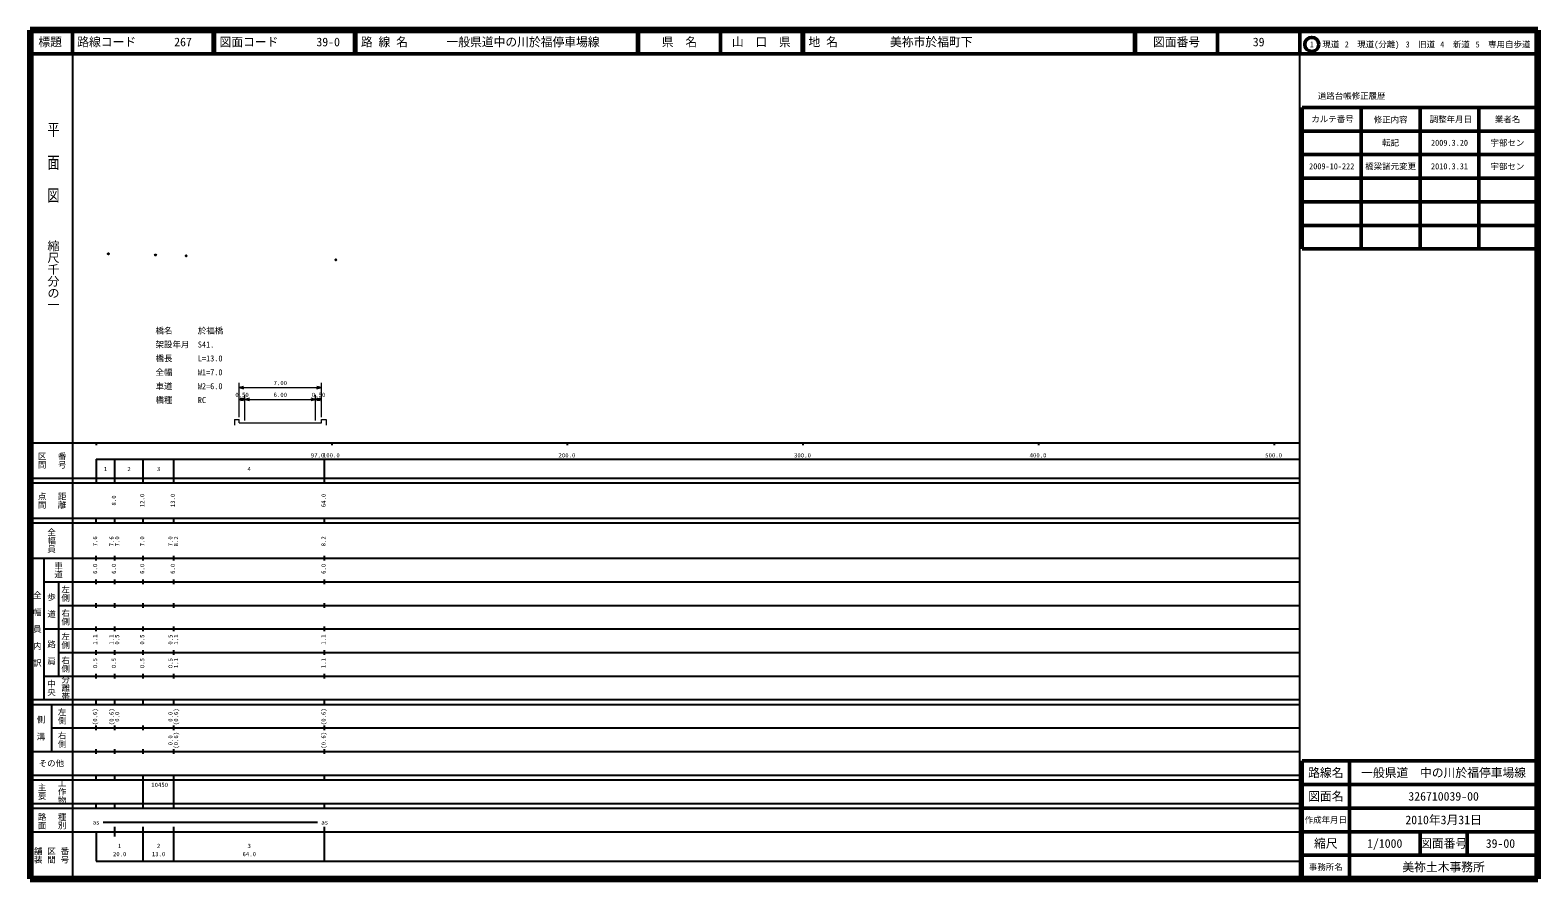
# Model space of a CAD drawing. Units: millimetres on the paper, with parts at other scales. Extents: x 40 to 680, y 20 to 380.
import ezdxf
from ezdxf.enums import TextEntityAlignment as Align

# ---------------------------------------------------------------- set-up
doc = ezdxf.new("R2010")
doc.units = ezdxf.units.MM
doc.header["$PDMODE"] = 32
doc.header["$PDSIZE"] = 0.5
doc.layers.add('S-OTRS', color=6, linetype='Continuous')
doc.layers.add('S-TTL-TXT', color=7, linetype='Continuous')
for name, color, linetype, lineweight in [('S-STR-HTXT', 7, 'Continuous', 13), ('S-TTL', 2, 'Continuous', 140), ('S-TTL-BAND', 7, 'Continuous', 25), ('S-TTL-FRAM', 2, 'Continuous', 50), ('S-TTL-LINE', 7, 'Continuous', 50)]:
    doc.layers.add(name, color=color, linetype=linetype, lineweight=lineweight)
doc.styles.add('@ＭＳ ゴシック', font='')
doc.styles.add('ＭＳ ゴシック', font='')
doc.styles.get('@ＭＳ ゴシック').set_extended_font_data('@MS Gothic')
doc.styles.get('ＭＳ ゴシック').set_extended_font_data('MS Gothic')

msp = doc.modelspace()

# ---------------------------------------------------------------- linework, layer by layer
at = {"layer": 'S-OTRS'}
for p in [(73.214, 285.128), (93.207, 284.597), (106.202, 284.252), (169.788, 282.562)]:
    msp.add_point(p, dxfattribs=at)
at = {"layer": 'S-STR-HTXT'}
for p, q in [((128.682, 215.874), (128.682, 230.374)), ((130.614, 228.892), (128.682, 228.374)), ((128.682, 228.374), (163.682, 228.374)), ((128.682, 228.374), (130.614, 227.857)), ((131.182, 214.374), (131.182, 225.374)), ((161.182, 214.374), (161.182, 225.374)), ((163.682, 228.374), (161.75, 228.892)), ((161.75, 227.857), (163.682, 228.374)), ((163.682, 215.874), (163.682, 230.374)), ((130.614, 223.892), (128.682, 223.374)), ((128.682, 223.374), (131.182, 223.374)), ((128.682, 223.374), (130.614, 222.857)), ((131.182, 223.374), (129.25, 223.892)), ((129.25, 222.857), (131.182, 223.374)), ((133.114, 223.892), (131.182, 223.374)), ((131.182, 223.374), (161.182, 223.374)), ((131.182, 223.374), (133.114, 222.857)), ((161.182, 223.374), (159.25, 223.892)), ((159.25, 222.857), (161.182, 223.374)), ((163.114, 223.892), (161.182, 223.374)), ((161.182, 223.374), (163.682, 223.374)), ((161.182, 223.374), (163.114, 222.857)), ((163.682, 223.374), (161.75, 223.892)), ((161.75, 222.857), (163.682, 223.374)), ((126.682, 214.874), (128.682, 214.874)), ((126.682, 214.874), (126.682, 212.374)), ((128.682, 213.374), (128.682, 214.874)), ((128.682, 213.374), (131.182, 213.374)), ((131.182, 213.374), (161.182, 213.374)), ((161.182, 213.374), (163.682, 213.374)), ((163.682, 213.374), (163.682, 214.874)), ((163.682, 214.874), (165.682, 214.874)), ((165.682, 214.874), (165.682, 212.374))]:
    msp.add_line(p, q, dxfattribs=at)
at = {"layer": 'S-TTL'}
for p, q in [((40, 380), (40, 20)), ((680, 380), (40, 380)), ((680, 20), (680, 380)), ((40, 20), (680, 20))]:
    msp.add_line(p, q, dxfattribs=at)
at = {"layer": 'S-TTL-BAND'}
for p, q in [((58, 370), (58, 20)), ((579, 20), (579, 370)), ((40, 205), (579, 205)), ((68, 205), (68, 204)), ((168, 205), (168, 204)), ((268, 205), (268, 204)), ((368, 205), (368, 204)), ((468, 205), (468, 204)), ((568, 205), (568, 204)), ((68, 198), (579, 198)), ((68, 198), (68, 188)), ((76, 188), (76, 198)), ((88, 188), (88, 198)), ((101, 188), (101, 198)), ((165, 188), (165, 198)), ((40, 190), (579, 190)), ((40, 188), (579, 188)), ((40, 173), (579, 173)), ((68, 171), (68, 173)), ((76, 171), (76, 173)), ((88, 171), (88, 173)), ((101, 171), (101, 173)), ((165, 171), (165, 173)), ((40, 171), (579, 171)), ((40, 156), (579, 156)), ((46, 96), (46, 156)), ((68, 155), (68, 157)), ((76, 155), (76, 157)), ((88, 155), (88, 157)), ((101, 155), (101, 157)), ((165, 155), (165, 157)), ((46, 146), (579, 146)), ((52, 146), (52, 106)), ((68, 145), (68, 147)), ((76, 145), (76, 147)), ((88, 145), (88, 147)), ((101, 145), (101, 147)), ((165, 145), (165, 147)), ((52, 136), (579, 136)), ((68, 135), (68, 137)), ((76, 135), (76, 137)), ((88, 135), (88, 137)), ((101, 135), (101, 137)), ((165, 135), (165, 137)), ((46, 126), (579, 126)), ((68, 125), (68, 127)), ((76, 125), (76, 127)), ((88, 125), (88, 127)), ((101, 125), (101, 127)), ((165, 125), (165, 127)), ((52, 116), (579, 116)), ((68, 115), (68, 117)), ((76, 115), (76, 117)), ((88, 115), (88, 117)), ((101, 115), (101, 117)), ((165, 115), (165, 117)), ((46, 106), (579, 106)), ((68, 105), (68, 107)), ((76, 105), (76, 107)), ((88, 105), (88, 107)), ((101, 105), (101, 107)), ((165, 105), (165, 107)), ((40, 96), (579, 96)), ((68, 94), (68, 96)), ((76, 94), (76, 96)), ((88, 94), (88, 96)), ((101, 94), (101, 96)), ((165, 94), (165, 96)), ((40, 94), (579, 94)), ((49, 94), (49, 74)), ((49, 84), (579, 84)), ((68, 83), (68, 85)), ((76, 83), (76, 85)), ((88, 83), (88, 85)), ((101, 83), (101, 85)), ((165, 83), (165, 85)), ((40, 74), (579, 74)), ((68, 73), (68, 75)), ((76, 73), (76, 75)), ((88, 73), (88, 75)), ((101, 73), (101, 75)), ((165, 73), (165, 75)), ((40, 64), (579, 64)), ((68, 62), (68, 64)), ((76, 62), (76, 64)), ((88, 62), (88, 64)), ((101, 62), (101, 64)), ((165, 62), (165, 64)), ((40, 62), (579, 62)), ((88, 52), (88, 62)), ((101, 52), (101, 62)), ((40, 52), (579, 52)), ((68, 50), (68, 52)), ((76, 50), (76, 52)), ((88, 50), (88, 52)), ((101, 50), (101, 52)), ((165, 50), (165, 52)), ((40, 50), (579, 50)), ((40, 40), (579, 40)), ((68, 40), (68, 27.5)), ((71, 44), (162, 44)), ((76, 38), (76, 42)), ((88, 27.5), (88, 42)), ((101, 27.5), (101, 42)), ((165, 27.5), (165, 42)), ((68, 27.5), (579, 27.5))]:
    msp.add_line(p, q, dxfattribs=at)
at = {"layer": 'S-TTL-FRAM'}
for p, q in [((580, 347.197), (580, 287.197)), ((580, 347.197), (680, 347.197)), ((580, 287.197), (680, 287.197)), ((680, 70), (580, 70)), ((580, 70), (580, 20))]:
    msp.add_line(p, q, dxfattribs=at)
at = {"layer": 'S-TTL-LINE'}
for p, q in [((58, 380), (58, 370)), ((117.75, 380), (117.75, 370)), ((118.25, 380), (118.25, 370)), ((177.75, 380), (177.75, 370)), ((178.25, 380), (178.25, 370)), ((297.75, 380), (297.75, 370)), ((298.25, 380), (298.25, 370)), ((333, 380), (333, 370)), ((367.75, 380), (367.75, 370)), ((368.25, 380), (368.25, 370)), ((508.747, 380), (508.747, 370)), ((509.247, 380), (509.247, 370)), ((543.997, 380), (543.997, 370)), ((579, 380), (579, 370)), ((40, 370), (680, 370)), ((605, 347.197), (605, 287.197)), ((630, 347.197), (630, 287.197)), ((655, 347.197), (655, 287.197)), ((580, 337.197), (680, 337.197)), ((580, 327.197), (680, 327.197)), ((580, 317.197), (680, 317.197)), ((580, 307.197), (680, 307.197)), ((580, 297.197), (680, 297.197)), ((600, 70), (600, 20)), ((680, 60), (580, 60)), ((680, 50), (580, 50)), ((680, 40), (580, 40)), ((630, 40), (630, 30)), ((650, 40), (650, 30)), ((680, 30), (580, 30))]:
    msp.add_line(p, q, dxfattribs=at)
msp.add_circle((584.031, 373.958), 3, dxfattribs=at)

# ---------------------------------------------------------------- texts
at = {"layer": 'S-STR-HTXT', "style": 'ＭＳ ゴシック'}
for s, p in [('橋名\u3000\u3000\u3000於福橋', (93.213, 250.496)), ('架設年月\u3000S41.', (93.213, 244.605)), ('橋長\u3000\u3000\u3000L=13.0', (93.213, 238.714)), ('全幅\u3000\u3000\u3000W1=7.0', (93.213, 232.823)), ('車道\u3000\u3000\u3000W2=6.0', (93.213, 226.931)), ('橋種\u3000\u3000\u3000RC', (93.213, 221.04))]:
    msp.add_text(s, height=2.566, dxfattribs=at).set_placement(p, align=Align.BOTTOM_LEFT)
for s, p in [('7.00', (146.182, 228.874)), ('0.50', (129.932, 223.874)), ('6.00', (146.182, 223.874)), ('0.50', (162.432, 223.874))]:
    msp.add_text(s, height=1.833, dxfattribs=at).set_placement(p, align=Align.BOTTOM_CENTER)
at = {"layer": 'S-TTL-BAND', "style": '@ＭＳ ゴシック', "width": 1.4}
msp.add_text('平  面  図', height=3.666, rotation=270, dxfattribs=at).set_placement((49.777, 306.475), align=Align.MIDDLE_RIGHT)
at = {"layer": 'S-TTL-BAND', "style": '@ＭＳ ゴシック'}
msp.add_text('縮尺千分の一', height=3.666, rotation=270, dxfattribs=at).set_placement((49.777, 261.03), align=Align.MIDDLE_RIGHT)
for s, p in [('区間', (45, 197.5)), ('番号', (53.5, 197.5)), ('点間', (45, 180.5)), ('距離', (53.5, 180.5)), ('全幅員', (49, 163.5)), ('車道', (52, 151)), ('全\u3000幅\u3000員\u3000内\u3000訳', (43, 126)), ('歩\u3000道', (49, 136)), ('左側', (55, 141)), ('右側', (55, 131)), ('左側', (55, 121)), ('路\u3000肩', (49, 116)), ('右側', (55, 111)), ('中央', (49, 101)), ('分離帯', (55, 101)), ('左側', (53.5, 89)), ('側\u3000溝', (44.5, 84)), ('右側', (53.5, 79)), ('主要', (45, 57)), ('工作物', (53.5, 57)), ('路面', (45, 44.5)), ('種別', (53.5, 44.5)), ('舗装', (43.333, 30)), ('区間', (49, 30)), ('番号', (54.667, 30))]:
    msp.add_text(s, height=2.566, rotation=270, dxfattribs=at).set_placement(p, align=Align.MIDDLE_CENTER)
at = {"layer": 'S-TTL-BAND', "style": 'ＭＳ ゴシック'}
for s, p in [('97.0', (162, 198.195)), ('100.0', (167.844, 198.195)), ('200.0', (267.844, 198.195)), ('300.0', (367.844, 198.195)), ('400.0', (467.844, 198.195)), ('500.0', (567.844, 198.195)), ('1', (72, 192.405)), ('2', (82, 192.405)), ('3', (94.5, 192.405)), ('4', (133, 192.405)), ('as', (68, 42.5)), ('as', (165, 42.5)), ('1', (78, 32.523)), ('2', (94.5, 32.523)), ('3', (133, 32.523)), ('20.0', (78, 29.033)), ('13.0', (94.5, 29.033)), ('64.0', (133, 29.033))]:
    msp.add_text(s, height=1.833, dxfattribs=at).set_placement(p, align=Align.BOTTOM_CENTER)
for s, p in [('8.0', (77, 180.5)), ('12.0', (89, 180.5)), ('13.0', (102, 180.5)), ('64.0', (166, 180.5)), ('7.6', (69, 163.174)), ('7.6', (76, 163.174)), ('7.0', (78.37, 163.174)), ('7.0', (89, 163.174)), ('7.0', (101, 163.174)), ('8.2', (103.37, 163.174)), ('8.2', (166, 163.174)), ('6.0', (69, 151.5)), ('6.0', (77, 151.5)), ('6.0', (89, 151.5)), ('6.0', (102, 151.5)), ('6.0', (166, 151.5)), ('1.1', (69, 121.5)), ('1.1', (76, 121.5)), ('0.5', (78.37, 121.5)), ('0.5', (89, 121.5)), ('0.5', (101, 121.5)), ('1.1', (103.37, 121.5)), ('1.1', (166, 121.5)), ('0.5', (69, 111.5)), ('0.5', (77, 111.5)), ('0.5', (89, 111.5)), ('0.5', (101, 111.5)), ('1.1', (103.37, 111.5)), ('1.1', (166, 111.5)), ('(0.6)', (69, 88.764)), ('(0.6)', (76, 88.764)), ('0.0', (78.37, 88.764)), ('0.0', (101, 88.764)), ('(0.6)', (103.37, 88.764)), ('(0.6)', (166, 88.764)), ('0.0', (101, 78.764)), ('(0.6)', (103.37, 78.764)), ('(0.6)', (166, 78.764))]:
    msp.add_text(s, height=1.833, rotation=90, dxfattribs=at).set_placement(p, align=Align.BOTTOM_CENTER)
msp.add_text('その他', height=2.566, dxfattribs=at).set_placement((49, 69), align=Align.MIDDLE_CENTER)
msp.add_text('10450', height=1.833, dxfattribs=at).set_placement((91.375, 58.405), align=Align.BOTTOM_LEFT)
at = {"layer": 'S-TTL-TXT', "style": 'ＭＳ ゴシック'}
for s, height, p in [('標題', 3.666, (48.5, 375)), ('県\u3000名', 3.666, (315.625, 375)), ('山\u3000口\u3000県', 3.666, (350.375, 375)), ('図面番号', 3.666, (526.622, 375)), ('39', 3.666, (561.497, 375)), ('1\u3000現道', 2.566, (589.448, 373.958)), ('2\u3000現道(分離)', 2.566, (609.619, 373.958)), ('3\u3000旧道', 2.566, (630.121, 373.958)), ('4\u3000新道', 2.566, (644.824, 373.958)), ('5\u3000専用自歩道', 2.566, (665.228, 373.958)), ('道路台帳修正履歴', 2.566, (600.968, 352.113)), ('カルテ番号', 2.566, (592.839, 342.277)), ('修正内容', 2.566, (617.509, 342.023)), ('調整年月日', 2.566, (643.089, 342.197)), ('業者名', 2.566, (667.134, 342.197)), ('転記', 2.566, (617.5, 332.245)), ('2009.3.20', 2.566, (642.5, 332.245)), ('宇部セン', 2.566, (667.077, 332.189)), ('2009-10-222', 2.566, (592.5, 322.245)), ('橋梁諸元変更', 2.566, (617.5, 322.245)), ('2010.3.31', 2.566, (642.5, 322.245)), ('宇部セン', 2.566, (667.077, 322.189)), ('路線名', 3.666, (590, 65)), ('路線名', 3.666, (590, 65)), ('一般県道\u3000中の川於福停車場線', 3.666, (640, 65)), ('図面名', 3.666, (590, 55)), ('図面名', 3.666, (590, 55)), ('326710039-00', 3.666, (640, 55)), ('作成年月日', 2.566, (590, 45)), ('作成年月日', 2.566, (590, 45)), ('2010年3月31日', 3.666, (640, 45)), ('縮尺', 3.666, (590, 35)), ('縮尺', 3.666, (590, 35)), ('1/1000', 3.666, (615, 35)), ('図面番号', 3.666, (640, 35)), ('図面番号', 3.666, (640, 35)), ('39-00', 3.666, (664.125, 35)), ('事務所名', 2.566, (590, 25)), ('事務所名', 2.566, (590, 25)), ('美祢土木事務所', 3.666, (640, 25))]:
    msp.add_text(s, height=height, dxfattribs=at).set_placement(p, align=Align.MIDDLE_CENTER)
for s, p in [('路線コード', (60, 375)), ('267', (101.142, 375)), ('図面コード', (120.38, 375)), ('39-0', (161.521, 375)), ('路 線 名', (180.38, 375)), ('一般県道中の川於福停車場線', (216.734, 375)), ('地 名', (370.38, 375)), ('美祢市於福町下', (405.024, 375))]:
    msp.add_text(s, height=3.666, dxfattribs=at).set_placement(p, align=Align.MIDDLE_LEFT)

doc.saveas('drawing.dxf')
